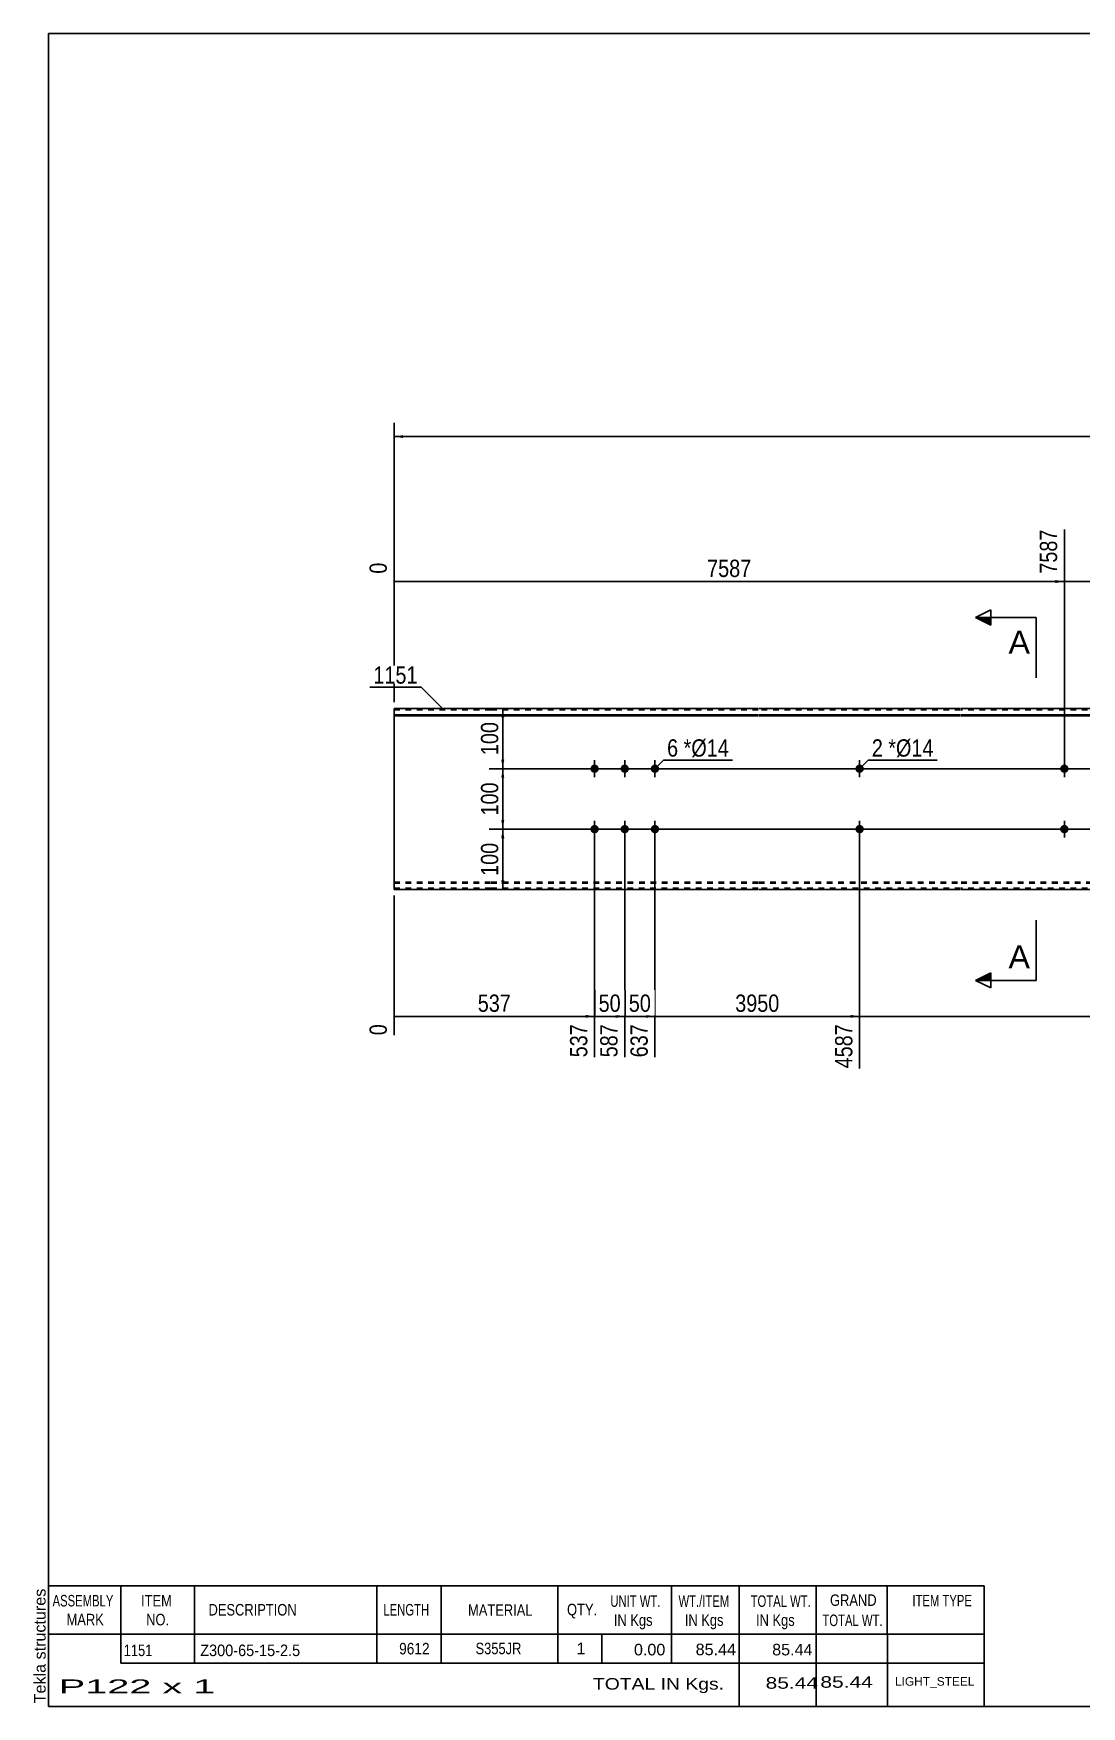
# Model space of a CAD drawing. Header units: millimetres. Extents: x -60 to 343, y -150 to 127.
# Drawn here: x -59.7 to 113.8, y -150.3 to 126.8 of the extents above; entities that cross this region are included whole.
import ezdxf

# ---------------------------------------------------------------- set-up
doc = ezdxf.new("R2010")
doc.units = ezdxf.units.MM
doc.linetypes.add('DXK_LINE_DOT1', pattern=[1.8814, 0.9407, -0.9407])
doc.styles.add('Arial', font='ARIAL.TTF', dxfattribs={"height": 0.2})
doc.styles.add('Arial Narrow', font='ARIALN.TTF', dxfattribs={"height": 0.2})

# ---------------------------------------------------------------- blocks, each defined once
blk = doc.blocks.new('Unknown-627192223-1864')
at = {"color": 5, "linetype": 'Continuous'}
for p, q in [((342.8, 126.75), (-57.2, 126.75)), ((-57.2, 126.75), (-57.2, -150.25)), ((342.8, -150.25), (342.8, 126.75)), ((-57.2, -150.25), (342.8, -150.25))]:
    blk.add_line(p, q, dxfattribs=at)
at = {"color": 174, "linetype": 'Continuous', "style": 'Arial'}
blk.add_text('Tekla structures', height=1.9102, rotation=90, dxfattribs=at).set_placement((-57.7, -149.75))
blk = doc.blocks.new('Bolt-627192223-1223 - 1203')
at = {"linetype": 'Continuous'}
for points in [[(77.79, 5, -1), (76.39, 5, -1)], [(77.79, -5, -1), (76.39, -5, -1)]]:
    blk.add_hatch(color=3, dxfattribs=at).paths.add_polyline_path(points)
at = {"color": 3, "linetype": 'Continuous'}
for p, q in [((77.09, 6.4), (77.09, 3.6)), ((78.49, 5), (75.69, 5)), ((78.49, -5), (75.69, -5)), ((77.09, -3.6), (77.09, -6.4))]:
    blk.add_line(p, q, dxfattribs=at)
blk = doc.blocks.new('Part-627192223-1218 - 1203')
at = {"color": 2, "linetype": 'Continuous'}
for p, q in [((0, 15), (0, -15)), ((16, 15), (0, 15)), ((0, 13.94), (16, 13.94)), ((60.29, 15), (16.1, 15)), ((16.1, 13.94), (60.29, 13.94)), ((93.79, 15), (60.39, 15)), ((60.39, 13.94), (93.79, 13.94)), ((163.74, 15), (93.89, 15)), ((93.89, 13.94), (163.74, 13.94)), ((208.04, 15), (163.84, 15)), ((163.84, 13.94), (208.04, 13.94)), ((263.39, 15), (208.14, 15)), ((208.14, 13.94), (263.39, 13.94)), ((263.39, 13.94), (263.39, 15)), ((263.39, -15), (263.39, 13.94)), ((0, 13.76), (16, 13.76)), ((16.1, 13.76), (60.29, 13.76)), ((60.39, 13.76), (93.79, 13.76)), ((93.89, 13.76), (163.74, 13.76)), ((163.84, 13.76), (208.04, 13.76)), ((208.14, 13.76), (263.39, 13.76)), ((16, -15), (0, -15)), ((60.29, -15), (16.1, -15)), ((93.79, -15), (60.39, -15)), ((163.74, -15), (93.89, -15)), ((208.04, -15), (163.84, -15)), ((263.39, -15), (208.14, -15))]:
    blk.add_line(p, q, dxfattribs=at)
at = {"color": 7, "linetype": 'DXK_LINE_DOT1'}
for p, q in [((16, 14.75), (0, 14.75)), ((60.29, 14.75), (16.1, 14.75)), ((93.79, 14.75), (60.39, 14.75)), ((163.74, 14.75), (93.89, 14.75)), ((208.04, 14.75), (163.84, 14.75)), ((263.39, 14.75), (208.14, 14.75)), ((0, -13.76), (16, -13.76)), ((16.1, -13.76), (60.29, -13.76)), ((60.39, -13.76), (93.79, -13.76)), ((93.89, -13.76), (163.74, -13.76)), ((163.84, -13.76), (208.04, -13.76)), ((208.14, -13.76), (263.39, -13.76)), ((0, -13.94), (16, -13.94)), ((16, -14.75), (0, -14.75)), ((16.1, -13.94), (60.29, -13.94)), ((60.29, -14.75), (16.1, -14.75)), ((60.39, -13.94), (93.79, -13.94)), ((93.79, -14.75), (60.39, -14.75)), ((93.89, -13.94), (163.74, -13.94)), ((163.74, -14.75), (93.89, -14.75)), ((163.84, -13.94), (208.04, -13.94)), ((208.04, -14.75), (163.84, -14.75)), ((208.14, -13.94), (263.39, -13.94)), ((263.39, -14.75), (208.14, -14.75))]:
    blk.add_line(p, q, dxfattribs=at)
blk = doc.blocks.new('Bolt-627192223-1219 - 1203')
at = {"linetype": 'Continuous'}
for points in [[(32.5, 5, -1), (33.9, 5, -1)], [(37.5, 5, -1), (38.9, 5, -1)], [(42.5, 5, -1), (43.9, 5, -1)], [(32.5, -5, -1), (33.9, -5, -1)], [(37.5, -5, -1), (38.9, -5, -1)], [(42.5, -5, -1), (43.9, -5, -1)]]:
    blk.add_hatch(color=3, dxfattribs=at).paths.add_polyline_path(points)
at = {"color": 3, "linetype": 'Continuous'}
for p, q in [((33.2, 3.6), (33.2, 6.4)), ((38.2, 3.6), (38.2, 6.4)), ((43.2, 3.6), (43.2, 6.4)), ((31.8, 5), (34.6, 5)), ((36.8, 5), (39.6, 5)), ((41.8, 5), (44.6, 5)), ((31.8, -5), (34.6, -5)), ((33.2, -6.4), (33.2, -3.6)), ((36.8, -5), (39.6, -5)), ((38.2, -6.4), (38.2, -3.6)), ((41.8, -5), (44.6, -5)), ((43.2, -6.4), (43.2, -3.6))]:
    blk.add_line(p, q, dxfattribs=at)
blk = doc.blocks.new('Bolt-627192223-1228 - 1203')
at = {"linetype": 'Continuous'}
for points in [[(110.29, 5, -1), (111.69, 5, -1)], [(260.19, 5, -1), (261.59, 5, -1)]]:
    blk.add_hatch(color=3, dxfattribs=at).paths.add_polyline_path(points)
at = {"color": 3, "linetype": 'Continuous'}
for p, q in [((110.99, 3.6), (110.99, 6.4)), ((260.89, 3.6), (260.89, 6.4)), ((112.39, 5), (109.59, 5)), ((262.29, 5), (259.49, 5))]:
    blk.add_line(p, q, dxfattribs=at)
blk = doc.blocks.new('Bolt-627192223-1229 - 1203')
at = {"linetype": 'Continuous'}
for points in [[(110.29, -5, -1), (111.69, -5, -1)], [(260.19, -5, -1), (261.59, -5, -1)]]:
    blk.add_hatch(color=3, dxfattribs=at).paths.add_polyline_path(points)
at = {"color": 3, "linetype": 'Continuous'}
for p, q in [((112.39, -5), (109.59, -5)), ((110.99, -6.4), (110.99, -3.6)), ((262.29, -5), (259.49, -5)), ((260.89, -6.4), (260.89, -3.6))]:
    blk.add_line(p, q, dxfattribs=at)
blk = doc.blocks.new('StraightDimension-627192223-1353 - 1203')
at = {"linetype": 'Continuous'}
for points in [[(17.75, 3.5), (18, 5), (18.25, 3.5)], [(18.25, -3.5), (18, -5), (17.75, -3.5)]]:
    blk.add_hatch(color=7, dxfattribs=at).paths.add_polyline_path(points)
at = {"color": 7, "linetype": 'Continuous'}
for p, q in [((109.99, 5), (15.75, 5)), ((18, -5), (18, 5)), ((109.99, -5), (15.75, -5))]:
    blk.add_line(p, q, dxfattribs=at)
at = {"color": 0}
blk.add_wipeout([(17.85, 3.34), (13.65, 3.34), (13.65, -3.34), (17.85, -3.34)], dxfattribs=at)
at = {"color": 3, "style": 'Arial Narrow'}
blk.add_text('100', height=2.863, rotation=90.0002, dxfattribs=at).set_placement((17.25, -2.74))
blk = doc.blocks.new('StraightDimension-627192223-1354 - 1203')
at = {"linetype": 'Continuous'}
for points in [[(17.75, -6.5), (18, -5), (18.25, -6.5)], [(18.25, -13.5), (18, -15), (17.75, -13.5)]]:
    blk.add_hatch(color=7, dxfattribs=at).paths.add_polyline_path(points)
at = {"color": 7, "linetype": 'Continuous'}
for p, q in [((109.99, -5), (15.75, -5)), ((18, -15), (18, -5)), ((32.2, -15), (15.75, -15))]:
    blk.add_line(p, q, dxfattribs=at)
at = {"color": 0}
blk.add_wipeout([(17.85, -6.66), (13.65, -6.66), (13.65, -13.34), (17.85, -13.34)], dxfattribs=at)
at = {"color": 3, "style": 'Arial Narrow'}
blk.add_text('100', height=2.863, rotation=90.0002, dxfattribs=at).set_placement((17.25, -12.74))
blk = doc.blocks.new('StraightDimension-627192223-1335 - 1203')
at = {"linetype": 'Continuous'}
for points in [[(275.75, -6.5), (276, -5), (276.25, -6.5)], [(276.25, -13.5), (276, -15), (275.75, -13.5)]]:
    blk.add_hatch(color=7, dxfattribs=at).paths.add_polyline_path(points)
at = {"color": 7, "linetype": 'Continuous'}
for p, q in [((44.2, -5), (278.4, -5)), ((276, -15), (276, -5)), ((264.39, -15), (278.4, -15))]:
    blk.add_line(p, q, dxfattribs=at)
at = {"color": 0}
blk.add_wipeout([(275.85, -6.66), (271.65, -6.66), (271.65, -13.34), (275.85, -13.34)], dxfattribs=at)
at = {"color": 3, "style": 'Arial Narrow'}
blk.add_text('100', height=2.863, rotation=90.0002, dxfattribs=at).set_placement((275.25, -12.74))
blk = doc.blocks.new('StraightDimension-627192223-1312 - 1203')
at = {"linetype": 'Continuous'}
blk.add_hatch(color=7, dxfattribs=at).paths.add_polyline_path([(261.89, -35.75), (263.39, -36), (261.89, -36.25)])
at = {"color": 7, "linetype": 'Continuous'}
for p, q in [((77.09, -6), (77.09, -44.61)), ((263.39, -16), (263.39, -44.61)), ((77.09, -36), (263.39, -36))]:
    blk.add_line(p, q, dxfattribs=at)
at = {"color": 0}
blk.add_wipeout([(174.5, -35.85), (174.5, -31.65), (165.99, -31.65), (165.99, -35.85)], dxfattribs=at)
at = {"color": 0, "linetype": 'Continuous'}
blk.add_wipeout([(262.79, -36.7), (258.59, -36.7), (258.59, -45.21), (262.79, -45.21)], dxfattribs=at)
at = {"color": 3, "style": 'Arial Narrow'}
blk.add_text('5025', height=2.863, dxfattribs=at).set_placement((166.59, -35.25))
at = {"color": 3, "linetype": 'Continuous', "style": 'Arial Narrow'}
blk.add_text('9612', height=2.863, rotation=90.0002, dxfattribs=at).set_placement((262.19, -44.61))
blk = doc.blocks.new('StraightDimension-627192223-1271 - 1203')
at = {"linetype": 'Continuous'}
blk.add_hatch(color=7, dxfattribs=at).paths.add_polyline_path([(141.99, 36.25), (143.49, 36), (141.99, 35.75)])
at = {"color": 7, "linetype": 'Continuous'}
for p, q in [((143.49, 6), (143.49, 48.51)), ((110.99, 6), (110.99, 44.61)), ((110.99, 36), (143.49, 36))]:
    blk.add_line(p, q, dxfattribs=at)
at = {"color": 0, "linetype": 'Continuous'}
blk.add_wipeout([(142.89, 49.11), (138.69, 49.11), (138.69, 40.6), (142.89, 40.6)], dxfattribs=at)
at = {"color": 0}
blk.add_wipeout([(130.58, 36.15), (130.58, 40.35), (123.9, 40.35), (123.9, 36.15)], dxfattribs=at)
at = {"color": 3, "linetype": 'Continuous', "style": 'Arial Narrow'}
blk.add_text('7912', height=2.863, rotation=90.0002, dxfattribs=at).set_placement((142.29, 41.2))
at = {"color": 3, "style": 'Arial Narrow'}
blk.add_text('325', height=2.863, dxfattribs=at).set_placement((124.5, 36.75))
blk = doc.blocks.new('StraightDimension-627192223-1272 - 1203')
at = {"linetype": 'Continuous'}
blk.add_hatch(color=7, dxfattribs=at).paths.add_polyline_path([(109.49, 36.25), (110.99, 36), (109.49, 35.75)])
at = {"color": 7, "linetype": 'Continuous'}
for p, q in [((110.99, 6), (110.99, 44.61)), ((0, 16), (0, 39.13)), ((0, 36), (110.99, 36))]:
    blk.add_line(p, q, dxfattribs=at)
at = {"color": 0, "linetype": 'Continuous'}
for points in [[(110.39, 45.21), (106.19, 45.21), (106.19, 36.7), (110.39, 36.7)], [(-0.6, 39.73), (-4.8, 39.73), (-4.8, 36.7), (-0.6, 36.7)]]:
    blk.add_wipeout(points, dxfattribs=at)
at = {"color": 0}
blk.add_wipeout([(59.75, 36.15), (59.75, 40.35), (51.24, 40.35), (51.24, 36.15)], dxfattribs=at)
at = {"color": 3, "linetype": 'Continuous', "style": 'Arial Narrow'}
for s, height, p in [('7587', 2.863, (109.79, 37.3)), ('0', 2.86, (-1.2, 37.3))]:
    blk.add_text(s, height=height, rotation=90.0002, dxfattribs=at).set_placement(p)
at = {"color": 3, "style": 'Arial Narrow'}
blk.add_text('7587', height=2.863, dxfattribs=at).set_placement((51.84, 36.75))
blk = doc.blocks.new('StraightDimension-627192223-1313 - 1203')
at = {"linetype": 'Continuous'}
blk.add_hatch(color=7, dxfattribs=at).paths.add_polyline_path([(75.59, -35.75), (77.09, -36), (75.59, -36.25)])
at = {"color": 7, "linetype": 'Continuous'}
for p, q in [((43.2, -6), (43.2, -42.78)), ((77.09, -6), (77.09, -44.61)), ((43.2, -36), (77.09, -36))]:
    blk.add_line(p, q, dxfattribs=at)
at = {"color": 0}
blk.add_wipeout([(64.4, -35.85), (64.4, -31.65), (55.89, -31.65), (55.89, -35.85)], dxfattribs=at)
at = {"color": 0, "linetype": 'Continuous'}
blk.add_wipeout([(76.49, -36.7), (72.29, -36.7), (72.29, -45.21), (76.49, -45.21)], dxfattribs=at)
at = {"color": 3, "style": 'Arial Narrow'}
blk.add_text('3950', height=2.863, dxfattribs=at).set_placement((56.49, -35.25))
at = {"color": 3, "linetype": 'Continuous', "style": 'Arial Narrow'}
blk.add_text('4587', height=2.863, rotation=90.0002, dxfattribs=at).set_placement((75.89, -44.61))
blk = doc.blocks.new('StraightDimension-627192223-1314 - 1203')
at = {"linetype": 'Continuous'}
blk.add_hatch(color=7, dxfattribs=at).paths.add_polyline_path([(41.7, -35.75), (43.2, -36), (41.7, -36.25)])
at = {"color": 7, "linetype": 'Continuous'}
for p, q in [((38.2, -6), (38.2, -42.78)), ((43.2, -6), (43.2, -42.78)), ((38.2, -36), (43.2, -36))]:
    blk.add_line(p, q, dxfattribs=at)
at = {"color": 0}
blk.add_wipeout([(43.13, -35.85), (43.13, -31.65), (38.27, -31.65), (38.27, -35.85)], dxfattribs=at)
at = {"color": 3, "style": 'Arial Narrow'}
blk.add_text('50', height=2.863, dxfattribs=at).set_placement((38.87, -35.25))
at = {"color": 0, "linetype": 'Continuous'}
blk.add_wipeout([(42.6, -36.7), (38.4, -36.7), (38.4, -43.38), (42.6, -43.38)], dxfattribs=at)
at = {"color": 3, "linetype": 'Continuous', "style": 'Arial Narrow'}
blk.add_text('637', height=2.863, rotation=90.0002, dxfattribs=at).set_placement((42, -42.78))
blk = doc.blocks.new('StraightDimension-627192223-1315 - 1203')
at = {"linetype": 'Continuous'}
blk.add_hatch(color=7, dxfattribs=at).paths.add_polyline_path([(36.7, -35.75), (38.2, -36), (36.7, -36.25)])
at = {"color": 7, "linetype": 'Continuous'}
for p, q in [((33.2, -6), (33.2, -42.78)), ((38.2, -6), (38.2, -42.78)), ((33.2, -36), (38.2, -36))]:
    blk.add_line(p, q, dxfattribs=at)
at = {"color": 0}
blk.add_wipeout([(38.13, -35.85), (38.13, -31.65), (33.27, -31.65), (33.27, -35.85)], dxfattribs=at)
at = {"color": 3, "style": 'Arial Narrow'}
blk.add_text('50', height=2.863, dxfattribs=at).set_placement((33.87, -35.25))
at = {"color": 0, "linetype": 'Continuous'}
blk.add_wipeout([(37.6, -36.7), (33.4, -36.7), (33.4, -43.38), (37.6, -43.38)], dxfattribs=at)
at = {"color": 3, "linetype": 'Continuous', "style": 'Arial Narrow'}
blk.add_text('587', height=2.863, rotation=90.0002, dxfattribs=at).set_placement((37, -42.78))
blk = doc.blocks.new('StraightDimension-627192223-1316 - 1203')
at = {"linetype": 'Continuous'}
blk.add_hatch(color=7, dxfattribs=at).paths.add_polyline_path([(31.7, -35.75), (33.2, -36), (31.7, -36.25)])
at = {"color": 7, "linetype": 'Continuous'}
for p, q in [((33.2, -6), (33.2, -42.78)), ((0, -16), (0, -39.13)), ((0, -36), (33.2, -36))]:
    blk.add_line(p, q, dxfattribs=at)
at = {"color": 0}
blk.add_wipeout([(19.94, -35.85), (19.94, -31.65), (13.26, -31.65), (13.26, -35.85)], dxfattribs=at)
at = {"color": 0, "linetype": 'Continuous'}
for points in [[(-0.6, -36.7), (-4.8, -36.7), (-4.8, -39.73), (-0.6, -39.73)], [(32.6, -36.7), (28.4, -36.7), (28.4, -43.38), (32.6, -43.38)]]:
    blk.add_wipeout(points, dxfattribs=at)
at = {"color": 3, "style": 'Arial Narrow'}
blk.add_text('537', height=2.863, dxfattribs=at).set_placement((13.86, -35.25))
at = {"color": 3, "linetype": 'Continuous', "style": 'Arial Narrow'}
for s, height, p in [('0', 2.86, (-1.2, -39.13)), ('537', 2.863, (32, -42.78))]:
    blk.add_text(s, height=height, rotation=90.0002, dxfattribs=at).set_placement(p)
blk = doc.blocks.new('StraightDimension-627192223-1333 - 1203')
at = {"linetype": 'Continuous'}
for points in [[(275.75, 7.38), (276, 8.88), (276.25, 7.38)], [(276.25, 6.5), (276, 5), (275.75, 6.5)]]:
    blk.add_hatch(color=7, dxfattribs=at).paths.add_polyline_path(points)
at = {"color": 7, "linetype": 'Continuous'}
for p, q in [((226.23, 8.88), (278.4, 8.88)), ((276, 5), (276, 8.88)), ((44.2, 5), (278.4, 5))]:
    blk.add_line(p, q, dxfattribs=at)
at = {"color": 0}
blk.add_wipeout([(275.85, 9.37), (271.65, 9.37), (271.65, 4.51), (275.85, 4.51)], dxfattribs=at)
at = {"color": 3, "style": 'Arial Narrow'}
blk.add_text('39', height=2.863, rotation=90.0002, dxfattribs=at).set_placement((275.25, 5.11))
blk = doc.blocks.new('StraightDimension-627192223-1334 - 1203')
at = {"linetype": 'Continuous'}
for points in [[(275.75, 3.5), (276, 5), (276.25, 3.5)], [(276.25, -3.5), (276, -5), (275.75, -3.5)]]:
    blk.add_hatch(color=7, dxfattribs=at).paths.add_polyline_path(points)
at = {"color": 7, "linetype": 'Continuous'}
for p, q in [((44.2, 5), (278.4, 5)), ((276, -5), (276, 5)), ((44.2, -5), (278.4, -5))]:
    blk.add_line(p, q, dxfattribs=at)
at = {"color": 0}
blk.add_wipeout([(275.85, 3.34), (271.65, 3.34), (271.65, -3.34), (275.85, -3.34)], dxfattribs=at)
at = {"color": 3, "style": 'Arial Narrow'}
blk.add_text('100', height=2.863, rotation=90.0002, dxfattribs=at).set_placement((275.25, -2.74))
blk = doc.blocks.new('StraightDimension-627192223-1352 - 1203')
at = {"linetype": 'Continuous'}
for points in [[(17.75, 13.5), (18, 15), (18.25, 13.5)], [(18.25, 6.5), (18, 5), (17.75, 6.5)]]:
    blk.add_hatch(color=7, dxfattribs=at).paths.add_polyline_path(points)
at = {"color": 7, "linetype": 'Continuous'}
for p, q in [((32.2, 15), (15.75, 15)), ((18, 5), (18, 15)), ((109.99, 5), (15.75, 5))]:
    blk.add_line(p, q, dxfattribs=at)
at = {"color": 0}
blk.add_wipeout([(17.85, 13.34), (13.65, 13.34), (13.65, 6.66), (17.85, 6.66)], dxfattribs=at)
at = {"color": 3, "style": 'Arial Narrow'}
blk.add_text('100', height=2.863, rotation=90.0002, dxfattribs=at).set_placement((17.25, 7.26))
blk = doc.blocks.new('StraightDimension-627192223-1368 - 1203')
at = {"linetype": 'Continuous'}
for points in [[(1.5, 59.75), (0, 60), (1.5, 60.25)], [(261.89, 60.25), (263.39, 60), (261.89, 59.75)]]:
    blk.add_hatch(color=7, dxfattribs=at).paths.add_polyline_path(points)
at = {"color": 7, "linetype": 'Continuous'}
for p, q in [((0, 16), (0, 62.25)), ((263.39, 16), (263.39, 62.25)), ((0, 60), (263.39, 60))]:
    blk.add_line(p, q, dxfattribs=at)
at = {"color": 0}
blk.add_wipeout([(135.95, 60.15), (135.95, 64.35), (127.44, 64.35), (127.44, 60.15)], dxfattribs=at)
at = {"color": 3, "style": 'Arial Narrow'}
blk.add_text('9612', height=2.863, dxfattribs=at).set_placement((128.04, 60.75))
blk = doc.blocks.new('CBS_BOM-627192223-1911')
at = {"color": 7, "linetype": 'Continuous'}
for p, q in [((-57.23, -138.28), (-57.23, -130.28)), ((-57.23, -130.28), (97.69, -130.28)), ((-45.23, -138.28), (-45.23, -130.28)), ((-33.04, -138.28), (-33.04, -130.28)), ((-2.88, -138.28), (-2.88, -130.28)), ((7.8, -138.28), (7.8, -130.28)), ((27.12, -138.28), (27.12, -130.28)), ((45.92, -138.28), (45.92, -130.28)), ((57.13, -138.28), (57.13, -130.28)), ((69.92, -138.28), (69.92, -130.28)), ((81.67, -138.28), (81.67, -130.28)), ((97.69, -130.29), (97.69, -138.27)), ((-57.23, -138.28), (97.69, -138.28)), ((-57.23, -143.08), (-57.23, -138.28)), ((-45.23, -143.08), (-45.23, -138.28)), ((-33.04, -143.08), (-33.04, -138.28)), ((-2.88, -143.08), (-2.88, -138.28)), ((7.8, -143.08), (7.8, -138.28)), ((27.12, -143.08), (27.12, -138.28)), ((34.38, -143.08), (34.38, -138.28)), ((45.92, -143.08), (45.92, -138.28)), ((57.13, -143.08), (57.13, -138.28)), ((69.92, -143.08), (69.92, -138.28)), ((81.69, -143.08), (81.69, -138.28)), ((97.69, -138.28), (97.69, -143.08)), ((-57.23, -150.28), (-57.23, -143.1)), ((-45.23, -143.08), (97.69, -143.08)), ((57.13, -150.28), (57.13, -143.1)), ((69.92, -150.28), (69.92, -143.1)), ((81.73, -150.28), (81.73, -143.1)), ((97.69, -143.08), (97.69, -150.28)), ((-57.23, -150.28), (97.69, -150.28))]:
    blk.add_line(p, q, dxfattribs=at)
at = {"color": 3, "linetype": 'Continuous', "style": 'Arial'}
for s, height, width, p in [('ASSEMBLY', 1.91, 0.7, (-56.55, -133.71)), ('ITEM', 1.91, 0.8, (-41.9, -133.71)), ('UNIT WT.', 1.91, 0.7, (35.81, -133.78)), ('WT./ITEM', 1.91, 0.7, (47.1, -133.78)), ('TOTAL WT.', 1.91, 0.7, (59.04, -133.78)), ('GRAND', 1.91, 0.8, (72.19, -133.62)), ('ITEM TYPE', 1.91, 0.7, (85.83, -133.7)), ('MARK', 1.91, 0.8, (-54.23, -136.84)), ('NO.', 1.91, 0.8, (-41.05, -136.84)), ('DESCRIPTION', 1.9102, 0.8, (-30.72, -135.21)), ('LENGTH', 1.91, 0.7, (-1.77, -135.21)), ('MATERIAL', 1.91, 0.8, (12.25, -135.26)), ('QTY.', 1.91, 0.8, (28.64, -135.18)), ('IN Kgs', 1.91, 0.8, (36.39, -136.92)), ('IN Kgs', 1.91, 0.8, (48.14, -136.92)), ('IN Kgs', 1.91, 0.8, (59.93, -136.92)), ('TOTAL WT.', 1.91, 0.7, (70.93, -136.96))]:
    blk.add_text(s, height=height, dxfattribs=dict(at, width=width)).set_placement(p)
at = {"color": 7, "linetype": 'Continuous', "style": 'Arial'}
for s, height, width, p in [('1151', 1.91, 0.8, (-44.77, -141.93)), ('Z300-65-15-2.5', 1.9102, 0.9, (-32.1, -141.93)), ('9612', 1.91, 0.85, (0.84, -141.65)), ('S355JR', 1.91, 0.8, (13.49, -141.62))]:
    blk.add_text(s, height=height, dxfattribs=dict(at, width=width)).set_placement(p)
for s, p in [('1', (30.21, -141.62)), ('0.00', (39.72, -141.81)), ('85.44', (49.94, -141.78)), ('85.44', (62.61, -141.81))]:
    blk.add_text(s, height=1.91, dxfattribs=at).set_placement(p)
at = {"color": 6, "linetype": 'Continuous', "style": 'Arial'}
for s, height, width, p in [('P122 x 1', 2.292, 2.05, (-55.51, -148.09)), ('TOTAL IN Kgs.', 1.9102, 1.2, (32.93, -147.48)), ('85.44', 1.91, 1.3, (61.52, -147.33)), ('85.44', 1.91, 1.3, (70.59, -147.17))]:
    blk.add_text(s, height=height, dxfattribs=dict(at, width=width)).set_placement(p)
blk.add_text('LIGHT_STEEL', height=1.4135, dxfattribs=at).set_placement((82.94, -146.83))
blk = doc.blocks.new('SectionMark-627192223-1261 - 1203')
at = {"linetype": 'Continuous'}
for points in [[(98.8, 30.05), (98.8, 28.8), (96.3, 30.05)], [(98.8, -28.8), (98.8, -30.05), (96.3, -30.05)]]:
    blk.add_hatch(color=30, dxfattribs=at).paths.add_polyline_path(points)
at = {"color": 30, "linetype": 'Continuous'}
for p, q in [((96.3, 30.05), (98.8, 31.3)), ((98.8, 28.8), (98.8, 31.3)), ((106.3, 30.05), (96.3, 30.05)), ((96.3, 30.05), (98.8, 28.8)), ((96.3, -30.05), (98.8, -28.8)), ((106.3, -30.05), (96.3, -30.05)), ((98.8, -31.3), (96.3, -30.05)), ((98.8, -28.8), (98.8, -31.3))]:
    blk.add_line(p, q, dxfattribs=at)
at = {"color": 0, "linetype": 'Continuous'}
for points in [[(105.3, 24.05), (105.3, 28.05), (101.74, 28.05), (101.74, 24.05)], [(105.3, -28.05), (105.3, -24.05), (101.74, -24.05), (101.74, -28.05)]]:
    blk.add_wipeout(points, dxfattribs=at)
at = {"color": 30, "linetype": 'Continuous'}
for p, q in [((106.3, 30.05), (106.3, 20.05)), ((106.3, -30.05), (106.3, -20.05))]:
    blk.add_line(p, q, dxfattribs=at)
at = {"color": 96, "linetype": 'Continuous', "style": 'Arial'}
for p in [(101.74, 24.05), (101.74, -28.05)]:
    blk.add_text('A', height=3.82, dxfattribs=at).set_placement(p)
blk = doc.blocks.new('Mark-627192223-1371 - 1203')
at = {"color": 0}
blk.add_wipeout([(3.89, 19.09), (3.89, 22.09), (-3.42, 22.09), (-3.42, 19.09)], dxfattribs=at)
blk.add_wipeout([(3.89, 19.09), (3.89, 22.09), (-3.42, 22.09), (-3.42, 19.09)], dxfattribs=at)
at = {"color": 7, "linetype": 'Continuous'}
for p in [(-4.02, 18.49), (8.02, 14.95)]:
    blk.add_line(p, (4.49, 18.49), dxfattribs=at)
at = {"color": 3, "style": 'Arial Narrow'}
blk.add_text('1151', height=2.863, dxfattribs=at).set_placement((-3.42, 19.09))
blk = doc.blocks.new('Mark-627192223-1399 - 1203')
at = {"color": 0}
blk.add_wipeout([(47.04, 7.01), (47.04, 10.01), (45.21, 10.01), (45.21, 7.01)], dxfattribs=at)
blk.add_wipeout([(47.04, 7.01), (47.04, 10.01), (45.21, 10.01), (45.21, 7.01)], dxfattribs=at)
at = {"color": 7, "linetype": 'Continuous'}
blk.add_line((43.2, 5), (44.61, 6.41), dxfattribs=at)
at = {"color": 0}
blk.add_wipeout([(49.22, 7.01), (49.22, 10.01), (47.94, 10.01), (47.94, 7.01)], dxfattribs=at)
blk.add_wipeout([(49.22, 7.01), (49.22, 10.01), (47.94, 10.01), (47.94, 7.01)], dxfattribs=at)
at = {"color": 3, "style": 'Arial Narrow'}
blk.add_text('6', height=2.86, dxfattribs=at).set_placement((45.21, 7.01))
at = {"color": 0}
blk.add_wipeout([(55.43, 7.01), (55.43, 10.01), (49.22, 10.01), (49.22, 7.01)], dxfattribs=at)
blk.add_wipeout([(55.43, 7.01), (55.43, 10.01), (49.22, 10.01), (49.22, 7.01)], dxfattribs=at)
at = {"color": 7, "linetype": 'Continuous'}
blk.add_line((44.61, 6.41), (56.03, 6.41), dxfattribs=at)
at = {"color": 3, "style": 'Arial Narrow'}
for s, height, p in [('*', 2.86, (47.94, 7.01)), ('Ø14', 2.863, (49.22, 7.01))]:
    blk.add_text(s, height=height, dxfattribs=at).set_placement(p)
blk = doc.blocks.new('Mark-627192223-1401 - 1203')
at = {"color": 0}
blk.add_wipeout([(80.94, 7.01), (80.94, 10.01), (79.11, 10.01), (79.11, 7.01)], dxfattribs=at)
blk.add_wipeout([(80.94, 7.01), (80.94, 10.01), (79.11, 10.01), (79.11, 7.01)], dxfattribs=at)
at = {"color": 7, "linetype": 'Continuous'}
blk.add_line((77.09, 5), (78.51, 6.41), dxfattribs=at)
at = {"color": 0}
blk.add_wipeout([(83.11, 7.01), (83.11, 10.01), (81.84, 10.01), (81.84, 7.01)], dxfattribs=at)
blk.add_wipeout([(83.11, 7.01), (83.11, 10.01), (81.84, 10.01), (81.84, 7.01)], dxfattribs=at)
at = {"color": 3, "style": 'Arial Narrow'}
blk.add_text('2', height=2.86, dxfattribs=at).set_placement((79.11, 7.01))
at = {"color": 0}
blk.add_wipeout([(89.33, 7.01), (89.33, 10.01), (83.11, 10.01), (83.11, 7.01)], dxfattribs=at)
blk.add_wipeout([(89.33, 7.01), (89.33, 10.01), (83.11, 10.01), (83.11, 7.01)], dxfattribs=at)
at = {"color": 7, "linetype": 'Continuous'}
blk.add_line((78.51, 6.41), (89.93, 6.41), dxfattribs=at)
at = {"color": 3, "style": 'Arial Narrow'}
for s, height, p in [('*', 2.86, (81.84, 7.01)), ('Ø14', 2.863, (83.11, 7.01))]:
    blk.add_text(s, height=height, dxfattribs=at).set_placement(p)

msp = doc.modelspace()

# ---------------------------------------------------------------- block references
for name in ['Unknown-627192223-1864', 'Part-627192223-1218 - 1203', 'Bolt-627192223-1219 - 1203', 'Bolt-627192223-1223 - 1203', 'Bolt-627192223-1228 - 1203', 'Bolt-627192223-1229 - 1203', 'CBS_BOM-627192223-1911']:
    msp.add_blockref(name, (0, 0))

# ---------------------------------------------------------------- next in the draw order: block references
msp.add_blockref('StraightDimension-627192223-1353 - 1203', (0, 0))

# ---------------------------------------------------------------- next in the draw order: block references
for name in ['StraightDimension-627192223-1271 - 1203', 'StraightDimension-627192223-1354 - 1203']:
    msp.add_blockref(name, (0, 0))

# ---------------------------------------------------------------- next in the draw order: block references
for name in ['StraightDimension-627192223-1272 - 1203', 'StraightDimension-627192223-1335 - 1203']:
    msp.add_blockref(name, (0, 0))

# ---------------------------------------------------------------- next in the draw order: block references
for name in ['StraightDimension-627192223-1333 - 1203', 'StraightDimension-627192223-1312 - 1203']:
    msp.add_blockref(name, (0, 0))

# ---------------------------------------------------------------- next in the draw order: block references
msp.add_blockref('StraightDimension-627192223-1313 - 1203', (0, 0))

# ---------------------------------------------------------------- next in the draw order: block references
msp.add_blockref('StraightDimension-627192223-1314 - 1203', (0, 0))

# ---------------------------------------------------------------- next in the draw order: block references
for name in ['StraightDimension-627192223-1334 - 1203', 'StraightDimension-627192223-1315 - 1203']:
    msp.add_blockref(name, (0, 0))

# ---------------------------------------------------------------- next in the draw order: block references
for name in ['StraightDimension-627192223-1352 - 1203', 'StraightDimension-627192223-1316 - 1203']:
    msp.add_blockref(name, (0, 0))

# ---------------------------------------------------------------- next in the draw order: block references
for name in ['StraightDimension-627192223-1368 - 1203', 'Mark-627192223-1399 - 1203', 'Mark-627192223-1401 - 1203']:
    msp.add_blockref(name, (0, 0))

# ---------------------------------------------------------------- next in the draw order: block references
for name in ['SectionMark-627192223-1261 - 1203', 'Mark-627192223-1371 - 1203']:
    msp.add_blockref(name, (0, 0))

doc.saveas('drawing.dxf')
